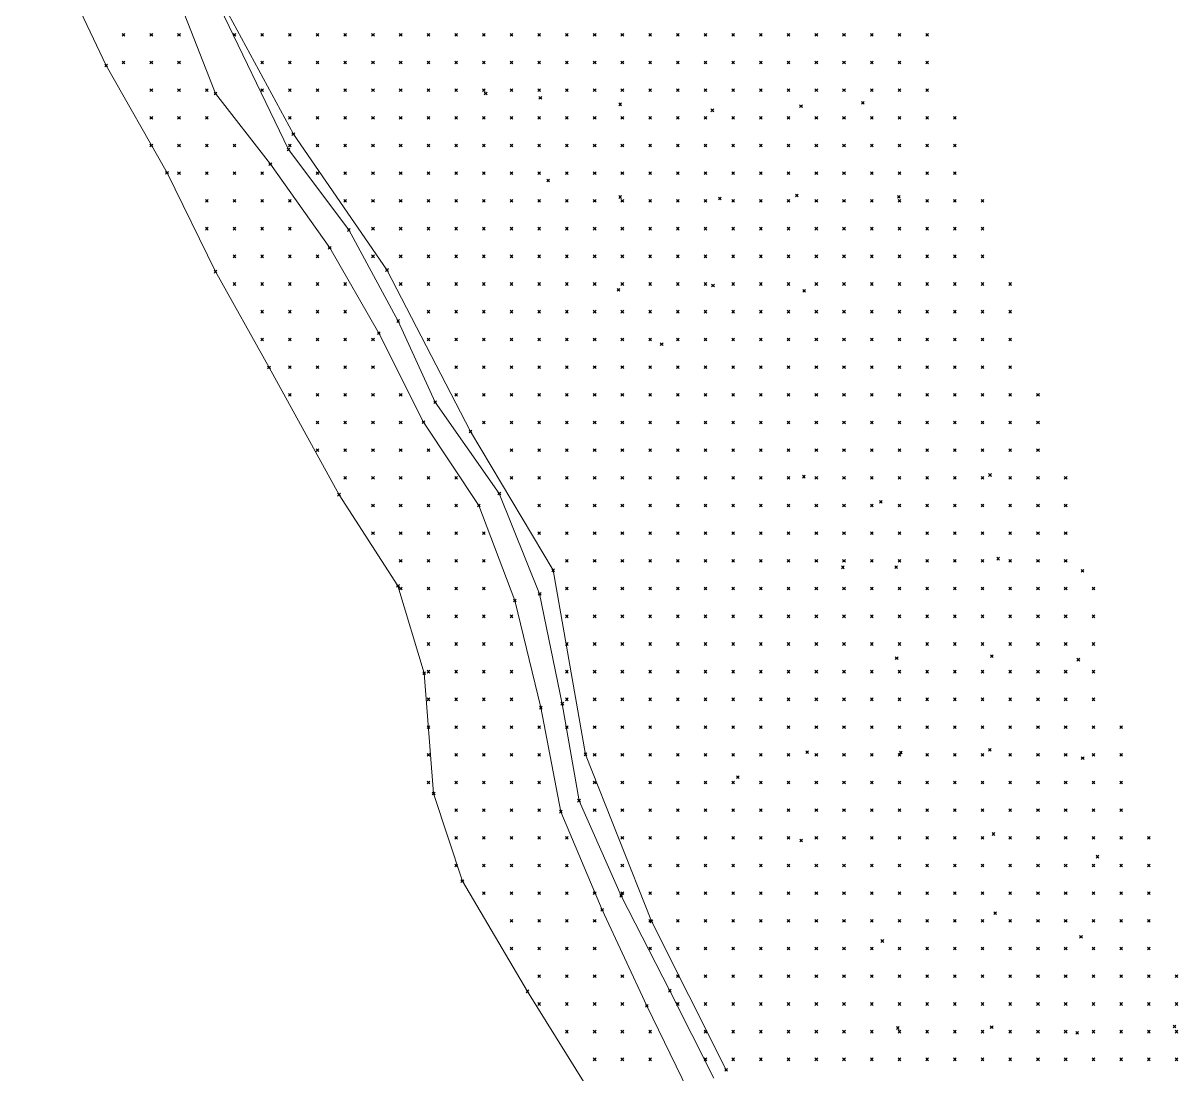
# Model space of a CAD drawing. Header units: metres. Extents: x 441556 to 446409, y 432338 to 461058.
# Drawn here: x 443337.8 to 443462.8, y 448715.3 to 448829.1 of the extents above; entities that cross this region are included whole.
import ezdxf

# ---------------------------------------------------------------- set-up
doc = ezdxf.new("R2010")
doc.units = ezdxf.units.M
doc.header["$MEASUREMENT"] = 0
doc.header["$PDMODE"] = 35
doc.header["$PDSIZE"] = 0.15
for name, color, linetype, lineweight in [('DTM-BRE-RevN_GRP_CURS APA', 2, 'Continuous', 0), ('DTM-BRE-RevN_GRP_DRUM PAMANT', 2, 'Continuous', 0), ('DTM-BRE-RevN_GRP_TALUZ SUS', 2, 'Continuous', 0), ('DTM-NOK-RevN_LIDAR_co_lidar', 91, 'Continuous', 0), ('DTM-NOK-RevN_RTK', 32, 'Continuous', 0)]:
    doc.layers.add(name, color=color, linetype=linetype, lineweight=lineweight)

msp = doc.modelspace()

# ---------------------------------------------------------------- linework, layer by layer
at = {"layer": 'DTM-BRE-RevN_GRP_CURS APA'}
for p, q in [((443346.82, 448824.517, 343.063), (443337.825, 448843.53, 342.898)), ((443353.404, 448812.891, 343.063), (443346.82, 448824.517, 343.063)), ((443358.643, 448802.189, 342.887), (443353.404, 448812.891, 343.063)), ((443364.445, 448791.808, 342.953), (443358.643, 448802.189, 342.887)), ((443372.025, 448778.027, 343.019), (443364.445, 448791.808, 342.953)), ((443378.405, 448768.146, 343.008), (443372.025, 448778.027, 343.019)), ((443381.238, 448758.705, 343.008), (443378.405, 448768.146, 343.008)), ((443382.263, 448745.654, 343.008), (443381.238, 448758.705, 343.008)), ((443385.376, 448736.172, 343.008), (443382.263, 448745.654, 343.008)), ((443392.416, 448724.231, 343.008), (443385.376, 448736.172, 343.008)), ((443400.325, 448711.55, 343.096), (443392.416, 448724.231, 343.008))]:
    msp.add_line(p, q, dxfattribs=at)
at = {"layer": 'DTM-BRE-RevN_GRP_DRUM PAMANT'}
for p, q in [((443351.441, 448846.781, 347.627), (443366.564, 448815.417, 347.812)), ((443358.662, 448821.479, 346.966), (443349.25, 448845.478, 347.784)), ((443364.589, 448813.821, 348.042), (443358.662, 448821.479, 346.966)), ((443366.564, 448815.417, 347.812), (443373.077, 448806.701, 349.285)), ((443371.013, 448804.761, 349.424), (443364.589, 448813.821, 348.042)), ((443373.077, 448806.701, 349.285), (443378.416, 448796.839, 350.271)), ((443376.322, 448795.513, 350.426), (443371.013, 448804.761, 349.424)), ((443378.416, 448796.839, 350.271), (443382.432, 448788.04, 350.92)), ((443381.158, 448785.89, 350.719), (443376.322, 448795.513, 350.426)), ((443382.432, 448788.04, 350.92), (443389.372, 448778.144, 350.92)), ((443387.165, 448776.846, 350.922), (443381.158, 448785.89, 350.719)), ((443389.372, 448778.144, 350.92), (443393.74, 448767.288, 351.06)), ((443391.061, 448766.574, 351.13), (443387.165, 448776.846, 350.922)), ((443393.74, 448767.288, 351.06), (443396.192, 448755.391, 350.884)), ((443393.874, 448754.962, 350.997), (443391.061, 448766.574, 351.13)), ((443396.039, 448743.692, 351.17), (443393.874, 448754.962, 350.997)), ((443396.192, 448755.391, 350.884), (443398.005, 448744.882, 350.956)), ((443398.005, 448744.882, 350.956), (443402.56, 448734.584, 351.642)), ((443400.498, 448733.058, 351.951), (443396.039, 448743.692, 351.17)), ((443402.56, 448734.584, 351.642), (443407.822, 448724.302, 351.989)), ((443405.353, 448722.652, 352.3), (443400.498, 448733.058, 351.951)), ((443407.822, 448724.302, 351.989), (443412.602, 448714.834, 353)), ((443409.776, 448713.512, 353.202), (443405.353, 448722.652, 352.3))]:
    msp.add_line(p, q, dxfattribs=at)
at = {"layer": 'DTM-BRE-RevN_GRP_TALUZ SUS'}
for p, q in [((443367.081, 448817.082, 350.868), (443356.208, 448837.233, 349.429)), ((443377.214, 448802.367, 352.921), (443367.081, 448817.082, 350.868)), ((443386.25, 448784.878, 353.893), (443377.214, 448802.367, 352.921)), ((443395.192, 448769.835, 353.846), (443386.25, 448784.878, 353.893)), ((443398.714, 448749.901, 353.908), (443395.192, 448769.835, 353.846)), ((443405.844, 448731.818, 354.747), (443398.714, 448749.901, 353.908)), ((443413.932, 448715.739, 356.099), (443405.844, 448731.818, 354.747))]:
    msp.add_line(p, q, dxfattribs=at)
at = {"layer": 'DTM-NOK-RevN_LIDAR_co_lidar'}
for p in [(443348.705, 448827.842, 343.681), (443351.704, 448827.842, 344.896), (443354.704, 448827.842, 346.09), (443360.702, 448827.842, 350.197), (443363.702, 448827.842, 353.952), (443366.701, 448827.842, 356.473), (443369.7, 448827.842, 359.255), (443372.7, 448827.842, 361.978), (443375.699, 448827.842, 364.497), (443378.698, 448827.842, 366.682), (443381.698, 448827.842, 368.652), (443384.697, 448827.842, 370.234), (443387.697, 448827.842, 371.55), (443390.696, 448827.842, 372.797), (443393.695, 448827.842, 373.821), (443396.695, 448827.842, 374.495), (443399.694, 448827.842, 375.344), (443402.693, 448827.842, 376.08), (443405.693, 448827.842, 376.72), (443408.692, 448827.842, 377.318), (443411.691, 448827.842, 378.048), (443414.691, 448827.842, 379.126), (443417.69, 448827.842, 380.558), (443420.689, 448827.842, 381.897), (443423.689, 448827.842, 383.097), (443426.688, 448827.842, 384.594), (443429.687, 448827.842, 386.235), (443432.687, 448827.842, 387.758), (443435.686, 448827.842, 389.227), (443348.705, 448824.843, 343.263), (443351.704, 448824.843, 344.17), (443354.704, 448824.843, 345.43), (443363.702, 448824.843, 351.405), (443366.701, 448824.843, 354.79), (443369.7, 448824.843, 358.308), (443372.7, 448824.843, 360.716), (443375.699, 448824.843, 363.248), (443378.698, 448824.843, 365.617), (443381.698, 448824.843, 367.411), (443384.697, 448824.843, 369.466), (443387.697, 448824.843, 370.75), (443390.696, 448824.843, 371.933), (443393.695, 448824.843, 372.995), (443396.695, 448824.843, 373.762), (443399.694, 448824.843, 374.499), (443402.693, 448824.843, 375.232), (443405.693, 448824.843, 376.034), (443408.692, 448824.843, 376.882), (443411.691, 448824.843, 377.628), (443414.691, 448824.843, 378.452), (443417.69, 448824.843, 379.609), (443420.689, 448824.843, 380.855), (443423.689, 448824.843, 382.025), (443426.688, 448824.843, 383.383), (443429.687, 448824.843, 385.061), (443432.687, 448824.843, 386.873), (443435.686, 448824.843, 388.254), (443351.704, 448821.843, 343.56), (443354.704, 448821.843, 344.546), (443357.703, 448821.843, 345.881), (443363.702, 448821.843, 349.286), (443366.701, 448821.843, 353.022), (443369.7, 448821.843, 356.705), (443372.7, 448821.843, 359.32), (443375.699, 448821.843, 361.788), (443378.698, 448821.843, 364.286), (443381.698, 448821.843, 366.386), (443384.697, 448821.843, 368.525), (443387.697, 448821.843, 369.764), (443390.696, 448821.843, 370.99), (443393.695, 448821.843, 372.033), (443396.695, 448821.843, 372.931), (443399.694, 448821.843, 373.719), (443402.693, 448821.843, 374.483), (443405.693, 448821.843, 375.323), (443408.692, 448821.843, 376.197), (443411.691, 448821.843, 376.967), (443414.691, 448821.843, 377.753), (443417.69, 448821.843, 378.702), (443420.689, 448821.843, 379.818), (443423.689, 448821.843, 381.009), (443426.688, 448821.843, 382.329), (443429.687, 448821.843, 383.958), (443432.687, 448821.843, 385.677), (443435.686, 448821.843, 387.222), (443351.704, 448818.844, 343.345), (443354.704, 448818.844, 344.117), (443357.703, 448818.844, 345.341), (443366.701, 448818.844, 350.775), (443369.7, 448818.844, 354.779), (443372.7, 448818.844, 357.81), (443375.699, 448818.844, 360.454), (443378.698, 448818.844, 363.042), (443381.698, 448818.844, 365.361), (443384.697, 448818.844, 367.203), (443387.697, 448818.844, 368.755), (443390.696, 448818.844, 370.058), (443393.695, 448818.844, 371.223), (443396.695, 448818.844, 372.211), (443399.694, 448818.844, 373.09), (443402.693, 448818.844, 373.92), (443405.693, 448818.844, 374.703), (443408.692, 448818.844, 375.49), (443411.691, 448818.844, 376.28), (443414.691, 448818.844, 377.12), (443417.69, 448818.844, 378.008), (443420.689, 448818.844, 378.972), (443423.689, 448818.844, 380.1), (443426.688, 448818.844, 381.446), (443429.687, 448818.844, 382.991), (443432.687, 448818.844, 384.582), (443435.686, 448818.844, 386.13), (443438.685, 448818.844, 387.55), (443351.704, 448815.845, 343.185), (443354.704, 448815.845, 343.814), (443357.703, 448815.845, 344.732), (443360.702, 448815.845, 346.048), (443366.701, 448815.845, 349.093), (443369.7, 448815.845, 352.596), (443372.7, 448815.845, 356.072), (443375.699, 448815.845, 359.112), (443378.698, 448815.845, 361.558), (443381.698, 448815.845, 363.658), (443384.697, 448815.845, 365.86), (443387.697, 448815.845, 367.601), (443390.696, 448815.845, 369.371), (443393.695, 448815.845, 370.544), (443396.695, 448815.845, 371.594), (443399.694, 448815.845, 372.53), (443402.693, 448815.845, 373.44), (443405.693, 448815.845, 374.195), (443408.692, 448815.845, 374.911), (443411.691, 448815.845, 375.685), (443414.691, 448815.845, 376.492), (443417.69, 448815.845, 377.359), (443420.689, 448815.845, 378.257), (443423.689, 448815.845, 379.269), (443426.688, 448815.845, 380.637), (443429.687, 448815.845, 382.281), (443432.687, 448815.845, 383.832), (443435.686, 448815.845, 385.135), (443438.685, 448815.845, 386.427), (443354.704, 448812.845, 343.375), (443357.703, 448812.845, 344.119), (443360.702, 448812.845, 345.328), (443363.702, 448812.845, 346.858), (443369.7, 448812.845, 350.284), (443372.7, 448812.845, 353.818), (443375.699, 448812.845, 357.206), (443378.698, 448812.845, 359.582), (443381.698, 448812.845, 361.766), (443384.697, 448812.845, 364.257), (443387.697, 448812.845, 366.193), (443390.696, 448812.845, 368.664), (443393.695, 448812.845, 370.046), (443396.695, 448812.845, 371.187), (443399.694, 448812.845, 372.119), (443402.693, 448812.845, 373.037), (443405.693, 448812.845, 373.823), (443408.692, 448812.845, 374.509), (443411.691, 448812.845, 375.149), (443414.691, 448812.845, 375.849), (443417.69, 448812.845, 376.682), (443420.689, 448812.845, 377.598), (443423.689, 448812.845, 378.64), (443426.688, 448812.845, 379.996), (443429.687, 448812.845, 381.581), (443432.687, 448812.845, 383.024), (443435.686, 448812.845, 384.294), (443438.685, 448812.845, 385.406), (443357.703, 448809.846, 343.685), (443360.702, 448809.846, 344.771), (443363.702, 448809.846, 346.196), (443366.701, 448809.846, 347.833), (443372.7, 448809.846, 351.282), (443375.699, 448809.846, 354.907), (443378.698, 448809.846, 357.597), (443381.698, 448809.846, 359.874), (443384.697, 448809.846, 362.862), (443387.697, 448809.846, 365.302), (443390.696, 448809.846, 367.885), (443393.695, 448809.846, 369.694), (443396.695, 448809.846, 370.926), (443399.694, 448809.846, 371.87), (443402.693, 448809.846, 372.75), (443405.693, 448809.846, 373.535), (443408.692, 448809.846, 374.192), (443411.691, 448809.846, 374.707), (443414.691, 448809.846, 375.262), (443417.69, 448809.846, 375.964), (443420.689, 448809.846, 376.844), (443423.689, 448809.846, 378.006), (443426.688, 448809.846, 379.415), (443429.687, 448809.846, 380.814), (443432.687, 448809.846, 382.091), (443435.686, 448809.846, 383.321), (443438.685, 448809.846, 384.188), (443441.685, 448809.846, 384.75), (443357.703, 448806.846, 343.335), (443360.702, 448806.846, 344.208), (443363.702, 448806.846, 345.504), (443366.701, 448806.846, 347.411), (443375.699, 448806.846, 352.619), (443378.698, 448806.846, 355.827), (443381.698, 448806.846, 358.538), (443384.697, 448806.846, 362.24), (443387.697, 448806.846, 365.093), (443390.696, 448806.846, 367.313), (443393.695, 448806.846, 369.196), (443396.695, 448806.846, 370.547), (443399.694, 448806.846, 371.605), (443402.693, 448806.846, 372.445), (443405.693, 448806.846, 373.184), (443408.692, 448806.846, 373.782), (443411.691, 448806.846, 374.266), (443414.691, 448806.846, 374.715), (443417.69, 448806.846, 375.249), (443420.689, 448806.846, 376.017), (443423.689, 448806.846, 377.193), (443426.688, 448806.846, 378.618), (443429.687, 448806.846, 379.853), (443432.687, 448806.846, 380.928), (443435.686, 448806.846, 381.794), (443438.685, 448806.846, 382.162), (443441.685, 448806.846, 382.621), (443360.702, 448803.847, 343.663), (443363.702, 448803.847, 344.811), (443366.701, 448803.847, 346.49), (443369.7, 448803.847, 348.468), (443375.699, 448803.847, 350.733), (443378.698, 448803.847, 353.654), (443381.698, 448803.847, 357.998), (443384.697, 448803.847, 361.673), (443387.697, 448803.847, 364.499), (443390.696, 448803.847, 366.735), (443393.695, 448803.847, 368.593), (443396.695, 448803.847, 370.07), (443399.694, 448803.847, 371.209), (443402.693, 448803.847, 372.01), (443405.693, 448803.847, 372.67), (443408.692, 448803.847, 373.219), (443411.691, 448803.847, 373.715), (443414.691, 448803.847, 374.163), (443417.69, 448803.847, 374.622), (443420.689, 448803.847, 375.246), (443423.689, 448803.847, 376.249), (443426.688, 448803.847, 377.476), (443429.687, 448803.847, 378.502), (443432.687, 448803.847, 379.38), (443435.686, 448803.847, 379.768), (443438.685, 448803.847, 379.634), (443441.685, 448803.847, 380.003), (443360.702, 448800.848, 343.258), (443363.702, 448800.848, 344.197), (443366.701, 448800.848, 345.687), (443369.7, 448800.848, 347.814), (443372.7, 448800.848, 349.189), (443378.698, 448800.848, 351.442), (443381.698, 448800.848, 356.65), (443384.697, 448800.848, 360.57), (443387.697, 448800.848, 363.544), (443390.696, 448800.848, 365.908), (443393.695, 448800.848, 367.94), (443396.695, 448800.848, 369.44), (443399.694, 448800.848, 370.576), (443402.693, 448800.848, 371.401), (443405.693, 448800.848, 371.965), (443408.692, 448800.848, 372.46), (443411.691, 448800.848, 372.974), (443414.691, 448800.848, 373.457), (443417.69, 448800.848, 373.901), (443420.689, 448800.848, 374.373), (443423.689, 448800.848, 375.096), (443426.688, 448800.848, 376.073), (443429.687, 448800.848, 376.952), (443432.687, 448800.848, 377.525), (443435.686, 448800.848, 377.463), (443438.685, 448800.848, 377.439), (443441.685, 448800.848, 377.794), (443444.684, 448800.848, 378.608), (443363.702, 448797.848, 343.543), (443366.701, 448797.848, 345.114), (443369.7, 448797.848, 346.92), (443372.7, 448797.848, 348.719), (443381.698, 448797.848, 355.606), (443384.697, 448797.848, 359.437), (443387.697, 448797.848, 362.978), (443390.696, 448797.848, 364.978), (443393.695, 448797.848, 366.815), (443396.695, 448797.848, 368.427), (443399.694, 448797.848, 369.584), (443402.693, 448797.848, 370.434), (443405.693, 448797.848, 371.009), (443408.692, 448797.848, 371.456), (443411.691, 448797.848, 371.887), (443414.691, 448797.848, 372.325), (443417.69, 448797.848, 372.757), (443420.689, 448797.848, 373.229), (443423.689, 448797.848, 373.905), (443426.688, 448797.848, 374.684), (443429.687, 448797.848, 375.12), (443432.687, 448797.848, 375.121), (443435.686, 448797.848, 375.126), (443438.685, 448797.848, 376.021), (443441.685, 448797.848, 377.294), (443444.684, 448797.848, 379.136), (443363.702, 448794.849, 343.147), (443366.701, 448794.849, 344.203), (443369.7, 448794.849, 345.673), (443372.7, 448794.849, 347.764), (443375.699, 448794.849, 349.735), (443381.698, 448794.849, 356.355), (443384.697, 448794.849, 359.284), (443387.697, 448794.849, 361.935), (443390.696, 448794.849, 363.767), (443393.695, 448794.849, 365.395), (443396.695, 448794.849, 367.001), (443399.694, 448794.849, 368.102), (443402.693, 448794.849, 368.915), (443405.693, 448794.849, 369.631), (443408.692, 448794.849, 370.161), (443411.691, 448794.849, 370.569), (443414.691, 448794.849, 370.94), (443417.69, 448794.849, 371.247), (443420.689, 448794.849, 371.613), (443423.689, 448794.849, 372.199), (443426.688, 448794.849, 372.751), (443429.687, 448794.849, 372.811), (443432.687, 448794.849, 372.821), (443435.686, 448794.849, 374.121), (443438.685, 448794.849, 376.233), (443441.685, 448794.849, 378.046), (443444.684, 448794.849, 380.227), (443366.701, 448791.85, 343.618), (443369.7, 448791.85, 344.981), (443372.7, 448791.85, 346.792), (443375.699, 448791.85, 349.232), (443384.697, 448791.85, 357.758), (443387.697, 448791.85, 360.203), (443390.696, 448791.85, 361.916), (443393.695, 448791.85, 363.41), (443396.695, 448791.85, 364.725), (443399.694, 448791.85, 365.73), (443402.693, 448791.85, 366.679), (443405.693, 448791.85, 367.628), (443408.692, 448791.85, 368.484), (443411.691, 448791.85, 369.134), (443414.691, 448791.85, 369.478), (443417.69, 448791.85, 369.489), (443420.689, 448791.85, 369.558), (443423.689, 448791.85, 370.049), (443426.688, 448791.85, 370.62), (443429.687, 448791.85, 371.071), (443432.687, 448791.85, 372.276), (443435.686, 448791.85, 374.83), (443438.685, 448791.85, 377.525), (443441.685, 448791.85, 378.851), (443444.684, 448791.85, 380.83), (443366.701, 448788.85, 343.142), (443369.7, 448788.85, 344.138), (443372.7, 448788.85, 345.958), (443375.699, 448788.85, 348.515), (443378.698, 448788.85, 350.246), (443384.697, 448788.85, 353.727), (443387.697, 448788.85, 357.868), (443390.696, 448788.85, 359.78), (443393.695, 448788.85, 361.227), (443396.695, 448788.85, 362.399), (443399.694, 448788.85, 363.275), (443402.693, 448788.85, 364.181), (443405.693, 448788.85, 365.115), (443408.692, 448788.85, 366.113), (443411.691, 448788.85, 367.041), (443414.691, 448788.85, 367.54), (443417.69, 448788.85, 367.587), (443420.689, 448788.85, 367.592), (443423.689, 448788.85, 368.012), (443426.688, 448788.85, 368.902), (443429.687, 448788.85, 370.338), (443432.687, 448788.85, 372.985), (443435.686, 448788.85, 376.149), (443438.685, 448788.85, 377.975), (443441.685, 448788.85, 379.739), (443444.684, 448788.85, 381.426), (443447.683, 448788.85, 382.582), (443369.7, 448785.851, 343.434), (443372.7, 448785.851, 344.925), (443375.699, 448785.851, 347.306), (443378.698, 448785.851, 349.597), (443387.697, 448785.851, 355.113), (443390.696, 448785.851, 357.427), (443393.695, 448785.851, 358.712), (443396.695, 448785.851, 359.631), (443399.694, 448785.851, 360.4), (443402.693, 448785.851, 361.253), (443405.693, 448785.851, 362.165), (443408.692, 448785.851, 363.015), (443411.691, 448785.851, 363.812), (443414.691, 448785.851, 364.204), (443417.69, 448785.851, 364.723), (443420.689, 448785.851, 365.802), (443423.689, 448785.851, 367.182), (443426.688, 448785.851, 368.815), (443429.687, 448785.851, 370.941), (443432.687, 448785.851, 373.799), (443435.686, 448785.851, 376.42), (443438.685, 448785.851, 378.177), (443441.685, 448785.851, 379.766), (443444.684, 448785.851, 381.287), (443447.683, 448785.851, 382.311), (443369.7, 448782.852, 343.123), (443372.7, 448782.852, 344.156), (443375.699, 448782.852, 345.811), (443378.698, 448782.852, 347.924), (443381.698, 448782.852, 349.967), (443390.696, 448782.852, 354.67), (443393.695, 448782.852, 355.804), (443396.695, 448782.852, 356.515), (443399.694, 448782.852, 356.955), (443402.693, 448782.852, 357.768), (443405.693, 448782.852, 359.055), (443408.692, 448782.852, 360.327), (443411.691, 448782.852, 361.322), (443414.691, 448782.852, 362.368), (443417.69, 448782.852, 363.911), (443420.689, 448782.852, 365.906), (443423.689, 448782.852, 367.94), (443426.688, 448782.852, 369.918), (443429.687, 448782.852, 372.269), (443432.687, 448782.852, 374.864), (443435.686, 448782.852, 376.627), (443438.685, 448782.852, 378.221), (443441.685, 448782.852, 379.618), (443444.684, 448782.852, 380.851), (443447.683, 448782.852, 381.73), (443372.7, 448779.852, 343.231), (443375.699, 448779.852, 344.418), (443378.698, 448779.852, 346.36), (443381.698, 448779.852, 348.952), (443384.697, 448779.852, 350.348), (443390.696, 448779.852, 351.769), (443393.695, 448779.852, 353.037), (443396.695, 448779.852, 353.878), (443399.694, 448779.852, 354.937), (443402.693, 448779.852, 356.471), (443405.693, 448779.852, 358.154), (443408.692, 448779.852, 360.011), (443411.691, 448779.852, 361.753), (443414.691, 448779.852, 363.599), (443417.69, 448779.852, 365.867), (443420.689, 448779.852, 367.903), (443423.689, 448779.852, 369.468), (443426.688, 448779.852, 371.275), (443429.687, 448779.852, 373.393), (443432.687, 448779.852, 375.326), (443435.686, 448779.852, 376.648), (443438.685, 448779.852, 377.916), (443441.685, 448779.852, 379.118), (443444.684, 448779.852, 380.207), (443447.683, 448779.852, 381.075), (443450.683, 448779.852, 381.875), (443375.699, 448776.853, 343.412), (443378.698, 448776.853, 344.724), (443381.698, 448776.853, 346.706), (443384.697, 448776.853, 349.662), (443393.695, 448776.853, 351.881), (443396.695, 448776.853, 353.295), (443399.694, 448776.853, 355.39), (443402.693, 448776.853, 358.012), (443405.693, 448776.853, 360.483), (443408.692, 448776.853, 362.671), (443411.691, 448776.853, 364.823), (443414.691, 448776.853, 366.714), (443417.69, 448776.853, 368.269), (443420.689, 448776.853, 369.393), (443423.689, 448776.853, 370.572), (443426.688, 448776.853, 372.31), (443429.687, 448776.853, 373.898), (443432.687, 448776.853, 375.254), (443435.686, 448776.853, 376.503), (443438.685, 448776.853, 377.614), (443441.685, 448776.853, 378.744), (443444.684, 448776.853, 379.722), (443447.683, 448776.853, 380.699), (443450.683, 448776.853, 381.599), (443375.699, 448773.854, 342.972), (443378.698, 448773.854, 343.733), (443381.698, 448773.854, 345.056), (443384.697, 448773.854, 348.752), (443387.697, 448773.854, 350.334), (443393.695, 448773.854, 351.383), (443396.695, 448773.854, 354.125), (443399.694, 448773.854, 357.434), (443402.693, 448773.854, 360.446), (443405.693, 448773.854, 362.646), (443408.692, 448773.854, 364.792), (443411.691, 448773.854, 366.744), (443414.691, 448773.854, 368.25), (443417.69, 448773.854, 369.537), (443420.689, 448773.854, 370.621), (443423.689, 448773.854, 371.733), (443426.688, 448773.854, 373.028), (443429.687, 448773.854, 374.151), (443432.687, 448773.854, 375.348), (443435.686, 448773.854, 376.368), (443438.685, 448773.854, 377.373), (443441.685, 448773.854, 378.335), (443444.684, 448773.854, 379.35), (443447.683, 448773.854, 380.329), (443450.683, 448773.854, 381.454), (443378.698, 448770.854, 343.27), (443381.698, 448770.854, 344.789), (443384.697, 448770.854, 347.435), (443387.697, 448770.854, 349.33), (443396.695, 448770.854, 355.245), (443399.694, 448770.854, 359.385), (443402.693, 448770.854, 362.241), (443405.693, 448770.854, 364.337), (443408.692, 448770.854, 366.202), (443411.691, 448770.854, 367.852), (443414.691, 448770.854, 369.214), (443417.69, 448770.854, 370.32), (443420.689, 448770.854, 371.323), (443423.689, 448770.854, 372.321), (443426.688, 448770.854, 373.312), (443429.687, 448770.854, 374.331), (443432.687, 448770.854, 375.328), (443435.686, 448770.854, 376.263), (443438.685, 448770.854, 377.228), (443441.685, 448770.854, 378.233), (443444.684, 448770.854, 379.287), (443447.683, 448770.854, 380.311), (443450.683, 448770.854, 381.421), (443378.698, 448767.855, 342.953), (443381.698, 448767.855, 343.885), (443384.697, 448767.855, 346.366), (443387.697, 448767.855, 348.437), (443396.695, 448767.855, 355.479), (443399.694, 448767.855, 359.871), (443402.693, 448767.855, 362.92), (443405.693, 448767.855, 365.106), (443408.692, 448767.855, 366.807), (443411.691, 448767.855, 368.364), (443414.691, 448767.855, 369.645), (443417.69, 448767.855, 370.655), (443420.689, 448767.855, 371.603), (443423.689, 448767.855, 372.519), (443426.688, 448767.855, 373.453), (443429.687, 448767.855, 374.445), (443432.687, 448767.855, 375.376), (443435.686, 448767.855, 376.297), (443438.685, 448767.855, 377.292), (443441.685, 448767.855, 378.371), (443444.684, 448767.855, 379.462), (443447.683, 448767.855, 380.519), (443450.683, 448767.855, 381.611), (443453.682, 448767.855, 382.607), (443381.698, 448764.856, 343.347), (443384.697, 448764.856, 345.265), (443387.697, 448764.856, 348.513), (443390.696, 448764.856, 350.498), (443396.695, 448764.856, 354.231), (443399.694, 448764.856, 359.043), (443402.693, 448764.856, 362.474), (443405.693, 448764.856, 364.815), (443408.692, 448764.856, 366.613), (443411.691, 448764.856, 368.155), (443414.691, 448764.856, 369.498), (443417.69, 448764.856, 370.569), (443420.689, 448764.856, 371.537), (443423.689, 448764.856, 372.569), (443426.688, 448764.856, 373.566), (443429.687, 448764.856, 374.489), (443432.687, 448764.856, 375.39), (443435.686, 448764.856, 376.33), (443438.685, 448764.856, 377.383), (443441.685, 448764.856, 378.399), (443444.684, 448764.856, 379.495), (443447.683, 448764.856, 380.534), (443450.683, 448764.856, 381.643), (443453.682, 448764.856, 382.614), (443381.698, 448761.856, 343.198), (443384.697, 448761.856, 344.848), (443387.697, 448761.856, 347.952), (443390.696, 448761.856, 350.124), (443396.695, 448761.856, 352.78), (443399.694, 448761.856, 357.5), (443402.693, 448761.856, 361.131), (443405.693, 448761.856, 364), (443408.692, 448761.856, 365.971), (443411.691, 448761.856, 367.563), (443414.691, 448761.856, 369.086), (443417.69, 448761.856, 370.32), (443420.689, 448761.856, 371.428), (443423.689, 448761.856, 372.56), (443426.688, 448761.856, 373.542), (443429.687, 448761.856, 374.456), (443432.687, 448761.856, 375.448), (443435.686, 448761.856, 376.441), (443438.685, 448761.856, 377.418), (443441.685, 448761.856, 378.461), (443444.684, 448761.856, 379.514), (443447.683, 448761.856, 380.483), (443450.683, 448761.856, 381.53), (443453.682, 448761.856, 382.494), (443381.698, 448758.857, 343.053), (443384.697, 448758.857, 344.718), (443387.697, 448758.857, 347.107), (443390.696, 448758.857, 349.528), (443396.695, 448758.857, 352.476), (443399.694, 448758.857, 356.686), (443402.693, 448758.857, 359.938), (443405.693, 448758.857, 362.926), (443408.692, 448758.857, 364.999), (443411.691, 448758.857, 366.828), (443414.691, 448758.857, 368.628), (443417.69, 448758.857, 370.096), (443420.689, 448758.857, 371.343), (443423.689, 448758.857, 372.524), (443426.688, 448758.857, 373.6), (443429.687, 448758.857, 374.541), (443432.687, 448758.857, 375.501), (443435.686, 448758.857, 376.405), (443438.685, 448758.857, 377.399), (443441.685, 448758.857, 378.46), (443444.684, 448758.857, 379.472), (443447.683, 448758.857, 380.462), (443450.683, 448758.857, 381.407), (443453.682, 448758.857, 382.451), (443381.698, 448755.858, 342.935), (443384.697, 448755.858, 343.953), (443387.697, 448755.858, 345.79), (443390.696, 448755.858, 348.653), (443396.695, 448755.858, 351.736), (443399.694, 448755.858, 355.425), (443402.693, 448755.858, 358.999), (443405.693, 448755.858, 361.928), (443408.692, 448755.858, 364.143), (443411.691, 448755.858, 366.187), (443414.691, 448755.858, 368.265), (443417.69, 448755.858, 370.004), (443420.689, 448755.858, 371.294), (443423.689, 448755.858, 372.43), (443426.688, 448755.858, 373.52), (443429.687, 448755.858, 374.456), (443432.687, 448755.858, 375.367), (443435.686, 448755.858, 376.349), (443438.685, 448755.858, 377.371), (443441.685, 448755.858, 378.363), (443444.684, 448755.858, 379.353), (443447.683, 448755.858, 380.315), (443450.683, 448755.858, 381.187), (443453.682, 448755.858, 382.237), (443381.698, 448752.858, 342.91), (443384.697, 448752.858, 343.207), (443387.697, 448752.858, 344.618), (443390.696, 448752.858, 346.718), (443393.695, 448752.858, 350.033), (443396.695, 448752.858, 351.012), (443399.694, 448752.858, 354.263), (443402.693, 448752.858, 358.158), (443405.693, 448752.858, 361.261), (443408.692, 448752.858, 363.839), (443411.691, 448752.858, 366.097), (443414.691, 448752.858, 368.154), (443417.69, 448752.858, 369.91), (443420.689, 448752.858, 371.202), (443423.689, 448752.858, 372.287), (443426.688, 448752.858, 373.364), (443429.687, 448752.858, 374.292), (443432.687, 448752.858, 375.205), (443435.686, 448752.858, 376.177), (443438.685, 448752.858, 377.229), (443441.685, 448752.858, 378.256), (443444.684, 448752.858, 379.207), (443447.683, 448752.858, 380.134), (443450.683, 448752.858, 380.91), (443453.682, 448752.858, 381.747), (443456.681, 448752.858, 382.609), (443381.698, 448749.859, 342.897), (443384.697, 448749.859, 342.886), (443387.697, 448749.859, 343.848), (443390.696, 448749.859, 345.2), (443393.695, 448749.859, 349.791), (443399.694, 448749.859, 353.291), (443402.693, 448749.859, 357.181), (443405.693, 448749.859, 360.526), (443408.692, 448749.859, 363.571), (443411.691, 448749.859, 366.144), (443414.691, 448749.859, 368.094), (443417.69, 448749.859, 369.725), (443420.689, 448749.859, 371.067), (443423.689, 448749.859, 372.149), (443426.688, 448749.859, 373.146), (443429.687, 448749.859, 374.051), (443432.687, 448749.859, 374.986), (443435.686, 448749.859, 375.89), (443438.685, 448749.859, 376.918), (443441.685, 448749.859, 377.938), (443444.684, 448749.859, 378.866), (443447.683, 448749.859, 379.745), (443450.683, 448749.859, 380.412), (443453.682, 448749.859, 380.989), (443456.681, 448749.859, 381.692), (443381.698, 448746.86, 342.864), (443384.697, 448746.86, 342.771), (443387.697, 448746.86, 343.653), (443390.696, 448746.86, 345.1), (443393.695, 448746.86, 349.721), (443399.694, 448746.86, 352.643), (443402.693, 448746.86, 356.554), (443405.693, 448746.86, 359.983), (443408.692, 448746.86, 363.125), (443411.691, 448746.86, 365.858), (443414.691, 448746.86, 367.863), (443417.69, 448746.86, 369.379), (443420.689, 448746.86, 370.68), (443423.689, 448746.86, 371.784), (443426.688, 448746.86, 372.716), (443429.687, 448746.86, 373.648), (443432.687, 448746.86, 374.583), (443435.686, 448746.86, 375.462), (443438.685, 448746.86, 376.407), (443441.685, 448746.86, 377.389), (443444.684, 448746.86, 378.252), (443447.683, 448746.86, 378.952), (443450.683, 448746.86, 379.481), (443453.682, 448746.86, 380.043), (443456.681, 448746.86, 380.91), (443384.697, 448743.86, 342.751), (443387.697, 448743.86, 343.574), (443390.696, 448743.86, 345.252), (443393.695, 448743.86, 349.165), (443399.694, 448743.86, 352.067), (443402.693, 448743.86, 355.897), (443405.693, 448743.86, 359.438), (443408.692, 448743.86, 362.438), (443411.691, 448743.86, 365.091), (443414.691, 448743.86, 367.251), (443417.69, 448743.86, 368.768), (443420.689, 448743.86, 369.944), (443423.689, 448743.86, 370.993), (443426.688, 448743.86, 371.882), (443429.687, 448743.86, 372.865), (443432.687, 448743.86, 373.772), (443435.686, 448743.86, 374.631), (443438.685, 448743.86, 375.583), (443441.685, 448743.86, 376.576), (443444.684, 448743.86, 377.29), (443447.683, 448743.86, 377.847), (443450.683, 448743.86, 378.514), (443453.682, 448743.86, 379.66), (443456.681, 448743.86, 380.76), (443384.697, 448740.861, 342.734), (443387.697, 448740.861, 343.187), (443390.696, 448740.861, 344.935), (443393.695, 448740.861, 348.616), (443396.695, 448740.861, 350.543), (443402.693, 448740.861, 354.198), (443405.693, 448740.861, 358.112), (443408.692, 448740.861, 361.45), (443411.691, 448740.861, 364.063), (443414.691, 448740.861, 366.226), (443417.69, 448740.861, 367.669), (443420.689, 448740.861, 368.607), (443423.689, 448740.861, 369.507), (443426.688, 448740.861, 370.436), (443429.687, 448740.861, 371.509), (443432.687, 448740.861, 372.524), (443435.686, 448740.861, 373.445), (443438.685, 448740.861, 374.312), (443441.685, 448740.861, 375.301), (443444.684, 448740.861, 376.175), (443447.683, 448740.861, 377.011), (443450.683, 448740.861, 378.243), (443453.682, 448740.861, 379.881), (443456.681, 448740.861, 381.01), (443459.681, 448740.861, 382.195), (443384.697, 448737.862, 342.656), (443387.697, 448737.862, 342.923), (443390.696, 448737.862, 344.664), (443393.695, 448737.862, 348.348), (443396.695, 448737.862, 350.504), (443402.693, 448737.862, 352.422), (443405.693, 448737.862, 356.465), (443408.692, 448737.862, 360.185), (443411.691, 448737.862, 362.794), (443414.691, 448737.862, 364.648), (443417.69, 448737.862, 365.649), (443420.689, 448737.862, 366.36), (443423.689, 448737.862, 367.398), (443426.688, 448737.862, 368.663), (443429.687, 448737.862, 369.99), (443432.687, 448737.862, 371.322), (443435.686, 448737.862, 372.483), (443438.685, 448737.862, 373.288), (443441.685, 448737.862, 374.408), (443444.684, 448737.862, 375.755), (443447.683, 448737.862, 377.072), (443450.683, 448737.862, 378.635), (443453.682, 448737.862, 379.971), (443456.681, 448737.862, 381.129), (443459.681, 448737.862, 382.26), (443387.697, 448734.862, 342.812), (443390.696, 448734.862, 344.462), (443393.695, 448734.862, 347.459), (443396.695, 448734.862, 350.099), (443399.694, 448734.862, 351.253), (443402.693, 448734.862, 351.883), (443405.693, 448734.862, 355.106), (443408.692, 448734.862, 358.312), (443411.691, 448734.862, 360.669), (443414.691, 448734.862, 362.208), (443417.69, 448734.862, 363.29), (443420.689, 448734.862, 364.686), (443423.689, 448734.862, 366.354), (443426.688, 448734.862, 367.944), (443429.687, 448734.862, 369.507), (443432.687, 448734.862, 371.047), (443435.686, 448734.862, 372.475), (443438.685, 448734.862, 373.587), (443441.685, 448734.862, 374.87), (443444.684, 448734.862, 376.199), (443447.683, 448734.862, 377.52), (443450.683, 448734.862, 378.889), (443453.682, 448734.862, 380.024), (443456.681, 448734.862, 380.998), (443459.681, 448734.862, 382.071), (443390.696, 448731.863, 343.97), (443393.695, 448731.863, 346.367), (443396.695, 448731.863, 349.297), (443399.694, 448731.863, 351.145), (443405.693, 448731.863, 353.517), (443408.692, 448731.863, 355.998), (443411.691, 448731.863, 358.193), (443414.691, 448731.863, 360.153), (443417.69, 448731.863, 362.607), (443420.689, 448731.863, 365.281), (443423.689, 448731.863, 367.348), (443426.688, 448731.863, 368.95), (443429.687, 448731.863, 370.433), (443432.687, 448731.863, 371.838), (443435.686, 448731.863, 373.214), (443438.685, 448731.863, 374.321), (443441.685, 448731.863, 375.462), (443444.684, 448731.863, 376.482), (443447.683, 448731.863, 377.554), (443450.683, 448731.863, 378.781), (443453.682, 448731.863, 379.897), (443456.681, 448731.863, 380.825), (443459.681, 448731.863, 381.795), (443390.696, 448728.864, 343.632), (443393.695, 448728.864, 345.233), (443396.695, 448728.864, 348.117), (443399.694, 448728.864, 350.353), (443405.693, 448728.864, 352.004), (443408.692, 448728.864, 353.805), (443411.691, 448728.864, 356.579), (443414.691, 448728.864, 359.919), (443417.69, 448728.864, 363.444), (443420.689, 448728.864, 366.107), (443423.689, 448728.864, 367.876), (443426.688, 448728.864, 369.408), (443429.687, 448728.864, 370.576), (443432.687, 448728.864, 371.785), (443435.686, 448728.864, 373.051), (443438.685, 448728.864, 374.211), (443441.685, 448728.864, 375.316), (443444.684, 448728.864, 376.486), (443447.683, 448728.864, 377.641), (443450.683, 448728.864, 378.676), (443453.682, 448728.864, 379.677), (443456.681, 448728.864, 380.613), (443459.681, 448728.864, 381.453), (443393.695, 448725.864, 343.786), (443396.695, 448725.864, 346.258), (443399.694, 448725.864, 348.942), (443402.693, 448725.864, 350.896), (443408.692, 448725.864, 353.104), (443411.691, 448725.864, 356.291), (443414.691, 448725.864, 359.874), (443417.69, 448725.864, 363.537), (443420.689, 448725.864, 366.219), (443423.689, 448725.864, 367.573), (443426.688, 448725.864, 369.012), (443429.687, 448725.864, 370.19), (443432.687, 448725.864, 371.491), (443435.686, 448725.864, 372.809), (443438.685, 448725.864, 373.866), (443441.685, 448725.864, 374.913), (443444.684, 448725.864, 376.16), (443447.683, 448725.864, 377.312), (443450.683, 448725.864, 378.295), (443453.682, 448725.864, 379.335), (443456.681, 448725.864, 380.363), (443459.681, 448725.864, 381.071), (443462.68, 448725.864, 381.918), (443393.695, 448722.865, 343.191), (443396.695, 448722.865, 344.876), (443399.694, 448722.865, 346.963), (443402.693, 448722.865, 349.822), (443408.692, 448722.865, 352.299), (443411.691, 448722.865, 355.55), (443414.691, 448722.865, 359.58), (443417.69, 448722.865, 362.432), (443420.689, 448722.865, 364.438), (443423.689, 448722.865, 366.273), (443426.688, 448722.865, 368.217), (443429.687, 448722.865, 369.619), (443432.687, 448722.865, 371.045), (443435.686, 448722.865, 372.395), (443438.685, 448722.865, 373.507), (443441.685, 448722.865, 374.642), (443444.684, 448722.865, 375.704), (443447.683, 448722.865, 376.95), (443450.683, 448722.865, 378.019), (443453.682, 448722.865, 379.128), (443456.681, 448722.865, 379.974), (443459.681, 448722.865, 380.786), (443462.68, 448722.865, 381.602), (443396.695, 448719.866, 343.793), (443399.694, 448719.866, 345.681), (443402.693, 448719.866, 349.175), (443405.693, 448719.866, 351.505), (443411.691, 448719.866, 354.671), (443414.691, 448719.866, 358.022), (443417.69, 448719.866, 360.697), (443420.689, 448719.866, 362.992), (443423.689, 448719.866, 365.256), (443426.688, 448719.866, 367.301), (443429.687, 448719.866, 368.998), (443432.687, 448719.866, 370.491), (443435.686, 448719.866, 371.947), (443438.685, 448719.866, 373.119), (443441.685, 448719.866, 374.258), (443444.684, 448719.866, 375.488), (443447.683, 448719.866, 376.675), (443450.683, 448719.866, 377.786), (443453.682, 448719.866, 378.824), (443456.681, 448719.866, 379.752), (443459.681, 448719.866, 380.56), (443462.68, 448719.866, 381.327), (443399.694, 448716.866, 344.216), (443402.693, 448716.866, 347.847), (443405.693, 448716.866, 350.926), (443411.691, 448716.866, 353.182), (443414.691, 448716.866, 355.884), (443417.69, 448716.866, 359.028), (443420.689, 448716.866, 361.51), (443423.689, 448716.866, 364.022), (443426.688, 448716.866, 366.223), (443429.687, 448716.866, 368.012), (443432.687, 448716.866, 369.817), (443435.686, 448716.866, 371.647), (443438.685, 448716.866, 372.895), (443441.685, 448716.866, 374.056), (443444.684, 448716.866, 375.219), (443447.683, 448716.866, 376.376), (443450.683, 448716.866, 377.55), (443453.682, 448716.866, 378.448), (443456.681, 448716.866, 379.269), (443459.681, 448716.866, 380.108), (443462.68, 448716.866, 380.978)]:
    msp.add_point(p, dxfattribs=at)
at = {"layer": 'DTM-NOK-RevN_RTK'}
for p in [(443346.82, 448824.517, 343.063), (443358.662, 448821.479, 346.966), (443387.893, 448821.49, 369.908), (443393.819, 448821.005, 372.045), (443402.464, 448820.308, 374.277), (443428.733, 448820.463, 383.39), (443412.438, 448819.657, 376.887), (443422.036, 448820.101, 380.015), (443367.081, 448817.082, 350.868), (443366.564, 448815.417, 347.812), (443353.404, 448812.891, 343.063), (443364.589, 448813.821, 348.042), (443394.664, 448812.056, 370.422), (443421.573, 448810.442, 377.557), (443402.448, 448810.274, 372.831), (443413.255, 448810.12, 375.151), (443432.633, 448810.298, 382.469), (443373.077, 448806.701, 349.285), (443371.013, 448804.761, 349.424), (443358.643, 448802.189, 342.887), (443377.214, 448802.367, 352.921), (443412.5, 448800.678, 373.34), (443402.279, 448800.225, 371.456), (443422.38, 448800.116, 374.813), (443378.416, 448796.839, 350.271), (443376.322, 448795.513, 350.426), (443406.945, 448794.326, 370.134), (443364.445, 448791.808, 342.953), (443382.432, 448788.04, 350.92), (443381.158, 448785.89, 350.719), (443386.25, 448784.878, 353.893), (443422.346, 448779.979, 369.239), (443442.495, 448780.155, 379.694), (443372.025, 448778.027, 343.019), (443389.372, 448778.144, 350.92), (443387.165, 448776.846, 350.922), (443430.683, 448777.259, 374.615), (443443.373, 448771.092, 378.971), (443395.192, 448769.835, 353.846), (443426.569, 448770.163, 373.636), (443432.34, 448770.167, 375.438), (443452.513, 448769.773, 382.201), (443378.405, 448768.146, 343.008), (443391.061, 448766.574, 351.13), (443393.74, 448767.288, 351.06), (443432.387, 448760.315, 375.625), (443442.683, 448760.526, 378.915), (443452.054, 448760.155, 382.098), (443381.238, 448758.705, 343.008), (443396.192, 448755.391, 350.884), (443393.874, 448754.962, 350.997), (443442.465, 448750.392, 378.383), (443398.714, 448749.901, 353.908), (443422.694, 448750.139, 372.154), (443432.847, 448750.109, 375.271), (443452.522, 448749.493, 380.985), (443415.182, 448747.437, 368.731), (443382.263, 448745.654, 343.008), (443398.005, 448744.882, 350.956), (443396.039, 448743.692, 351.17), (443422.044, 448740.582, 369.537), (443442.862, 448741.276, 376.052), (443454.122, 448738.814, 380.173), (443385.376, 448736.172, 343.008), (443402.56, 448734.584, 351.642), (443400.498, 448733.058, 351.951), (443405.844, 448731.818, 354.747), (443443.04, 448732.711, 376.148), (443430.835, 448729.685, 371.548), (443452.339, 448730.146, 379.451), (443392.416, 448724.231, 343.008), (443407.822, 448724.302, 351.989), (443405.353, 448722.652, 352.3), (443442.671, 448720.34, 374.933), (443462.467, 448720.423, 381.353), (443432.509, 448720.261, 370.701), (443451.927, 448719.736, 378.3), (443413.932, 448715.739, 356.099)]:
    msp.add_point(p, dxfattribs=at)

doc.saveas('drawing.dxf')
